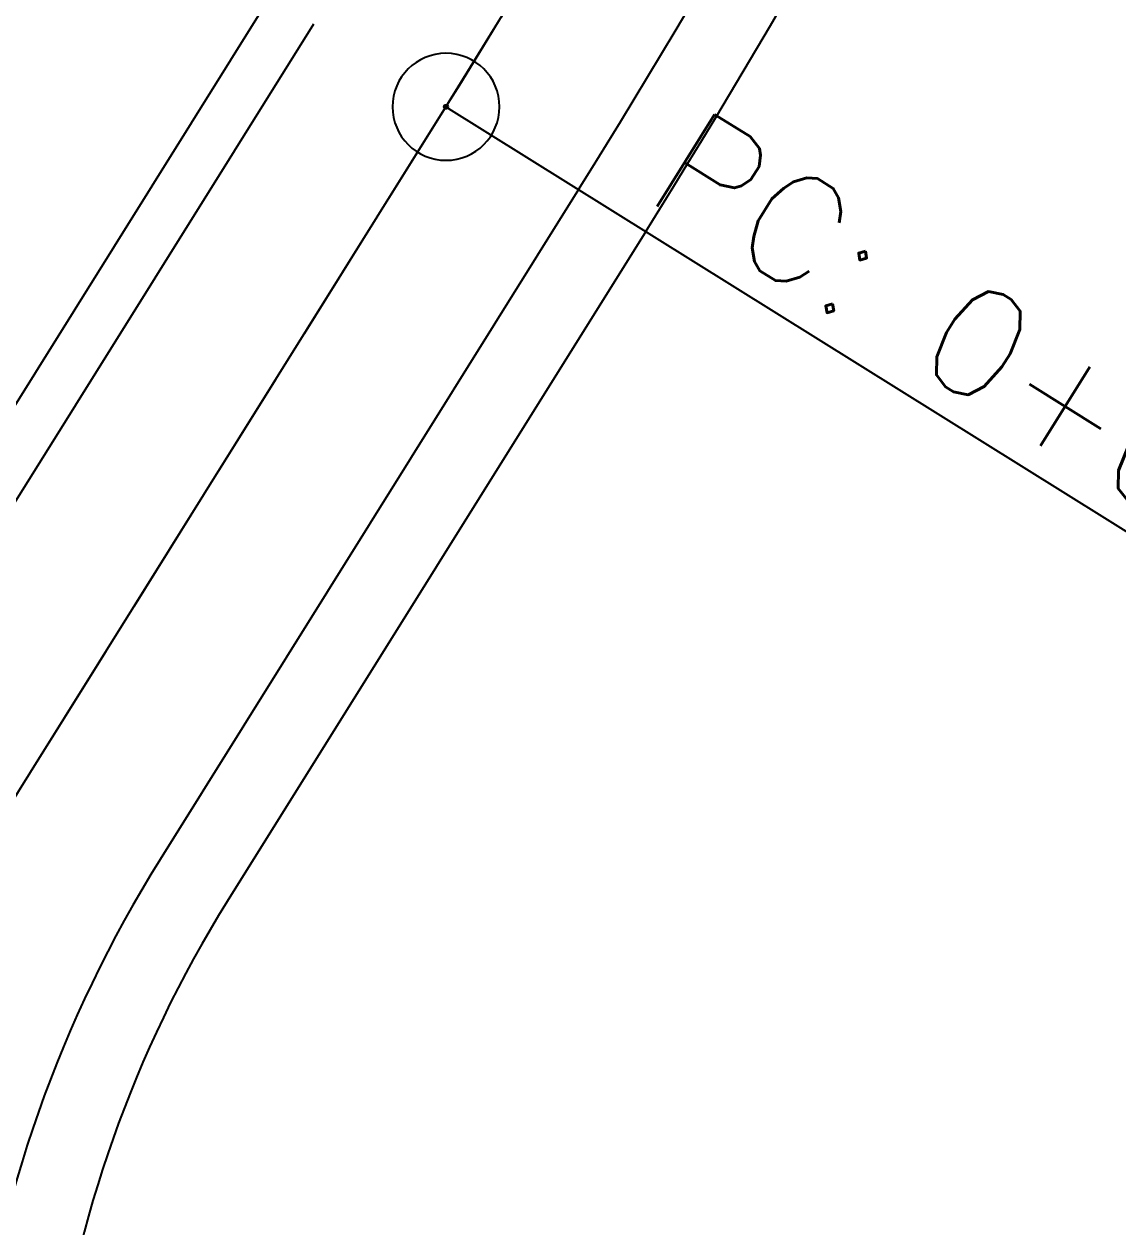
# Model space of a CAD drawing. Header units: metres. Extents: x 324293 to 653279, y 3585589 to 7191434.
# Drawn here: x 334470.87 to 334496.42, y 3600594.84 to 3600622.94 of the extents above; entities that cross this region are included whole.
import ezdxf

# ---------------------------------------------------------------- set-up
doc = ezdxf.new("R2010")
doc.units = ezdxf.units.M
doc.linetypes.add('DASHED', pattern=[0.75, 0.5, -0.25])
for name, color, linetype in [('C-ROAD-CNTR-N', 92, 'Continuous'), ('C-ROAD-STAN', 11, 'Continuous'), ('tarh', 6, 'Continuous')]:
    doc.layers.add(name, color=color, linetype=linetype)
doc.styles.get("Standard").update_dxf_attribs({"font": 'simplex.shx'})

# ---------------------------------------------------------------- blocks, each defined once
blk = doc.blocks.new('AeccTickCircle')
blk.add_circle((0, 0), 1)

msp = doc.modelspace()

# ---------------------------------------------------------------- linework, layer by layer
at = {"layer": 'C-ROAD-CNTR-N', "color": 92, "linetype": 'Continuous', "lineweight": -3, "flags": 128}
msp.add_lwpolyline([(334452.70311, 3600576.14092), (334480.72433, 3600621.00871, 0.09741168), (334508.21114, 3600693.14625), (334527.43459, 3600805.24212, -0.09833346), (334544.15951, 3600848.89594), (334704.00117, 3601102.76725)], format="xyb", dxfattribs=at)
at = {"layer": 'C-ROAD-STAN', "color": 11, "linetype": 'Continuous', "lineweight": -3}
msp.add_line((334480.72433, 3600621.00871), (334506.16967, 3600605.11737), dxfattribs=at)
msp.add_circle((334480.72433, 3600621.00871), 0.05, dxfattribs=at)
at = {"layer": 'tarh'}
for p, q in [((334476.61066, 3600623.57781, -12.91667), (334459.375, 3600595.97993, -12.91667)), ((334485.38931, 3600618.0953, -12.91667), (334475.615, 3600602.4446, -12.91667))]:
    msp.add_line(p, q, dxfattribs=at)
at = {"layer": 'tarh', "color": 0}
for p, q in [((334477.62848, 3600622.94216, -12.91667), (334460.39281, 3600595.34428, -12.91667)), ((334483.82018, 3600619.07526, -12.91667), (334474.04587, 3600603.42457, -12.91667))]:
    msp.add_line(p, q, dxfattribs=at)
at = {"layer": 'tarh', "color": 0, "linetype": 'DASHED', "ltscale": 5}
msp.add_line((334480.72433, 3600621.00871, -12.91667), (334452.70311, 3600576.14092, -12.91667), dxfattribs=at)
msp.add_arc((334311.08874, 3600726.951, -12.91667), 200, 328.0140394, 350.2689373, dxfattribs=at)
at = {"layer": 'tarh', "color": 0}
for centre, radius, start, end in [((334311.08874, 3600726.951, -12.91667), 203.65, 328.0140394, 350.2689373), ((334499.49121, 3600587.53323, -12.91667), 30, 148.014039, 247.727991)]:
    msp.add_arc(centre, radius, start, end, dxfattribs=at)
at = {"layer": 'tarh'}
for centre, radius, start, end in [((334311.08874, 3600726.951, -12.91667), 205.5, 328.0140394, 350.2689373), ((334499.49121, 3600587.53323, -12.91667), 28.15, 148.014039, 247.727991)]:
    msp.add_arc(centre, radius, start, end, dxfattribs=at)

# ---------------------------------------------------------------- block references
at = {"layer": 'C-ROAD-STAN', "color": 11, "linetype": 'Continuous', "lineweight": -3, "extrusion": (1.03872e-16, -6.48709e-17, -1), "xscale": 1.25, "yscale": 1.25, "zscale": 1.25, "rotation": 121.9859605447937}
msp.add_blockref('AeccTickCircle', (-334480.72433, 3600621.00871), dxfattribs=at)

# ---------------------------------------------------------------- texts
at = {"layer": 'C-ROAD-STAN', "color": 11, "linetype": 'Continuous', "lineweight": -3, "insert": (334505.96744, 3600605.99233), "char_height": 2.54, "attachment_point": 9, "rotation": 328.014039}
msp.add_mtext('PC: 0+052.90', dxfattribs=at)

doc.saveas('drawing.dxf')
